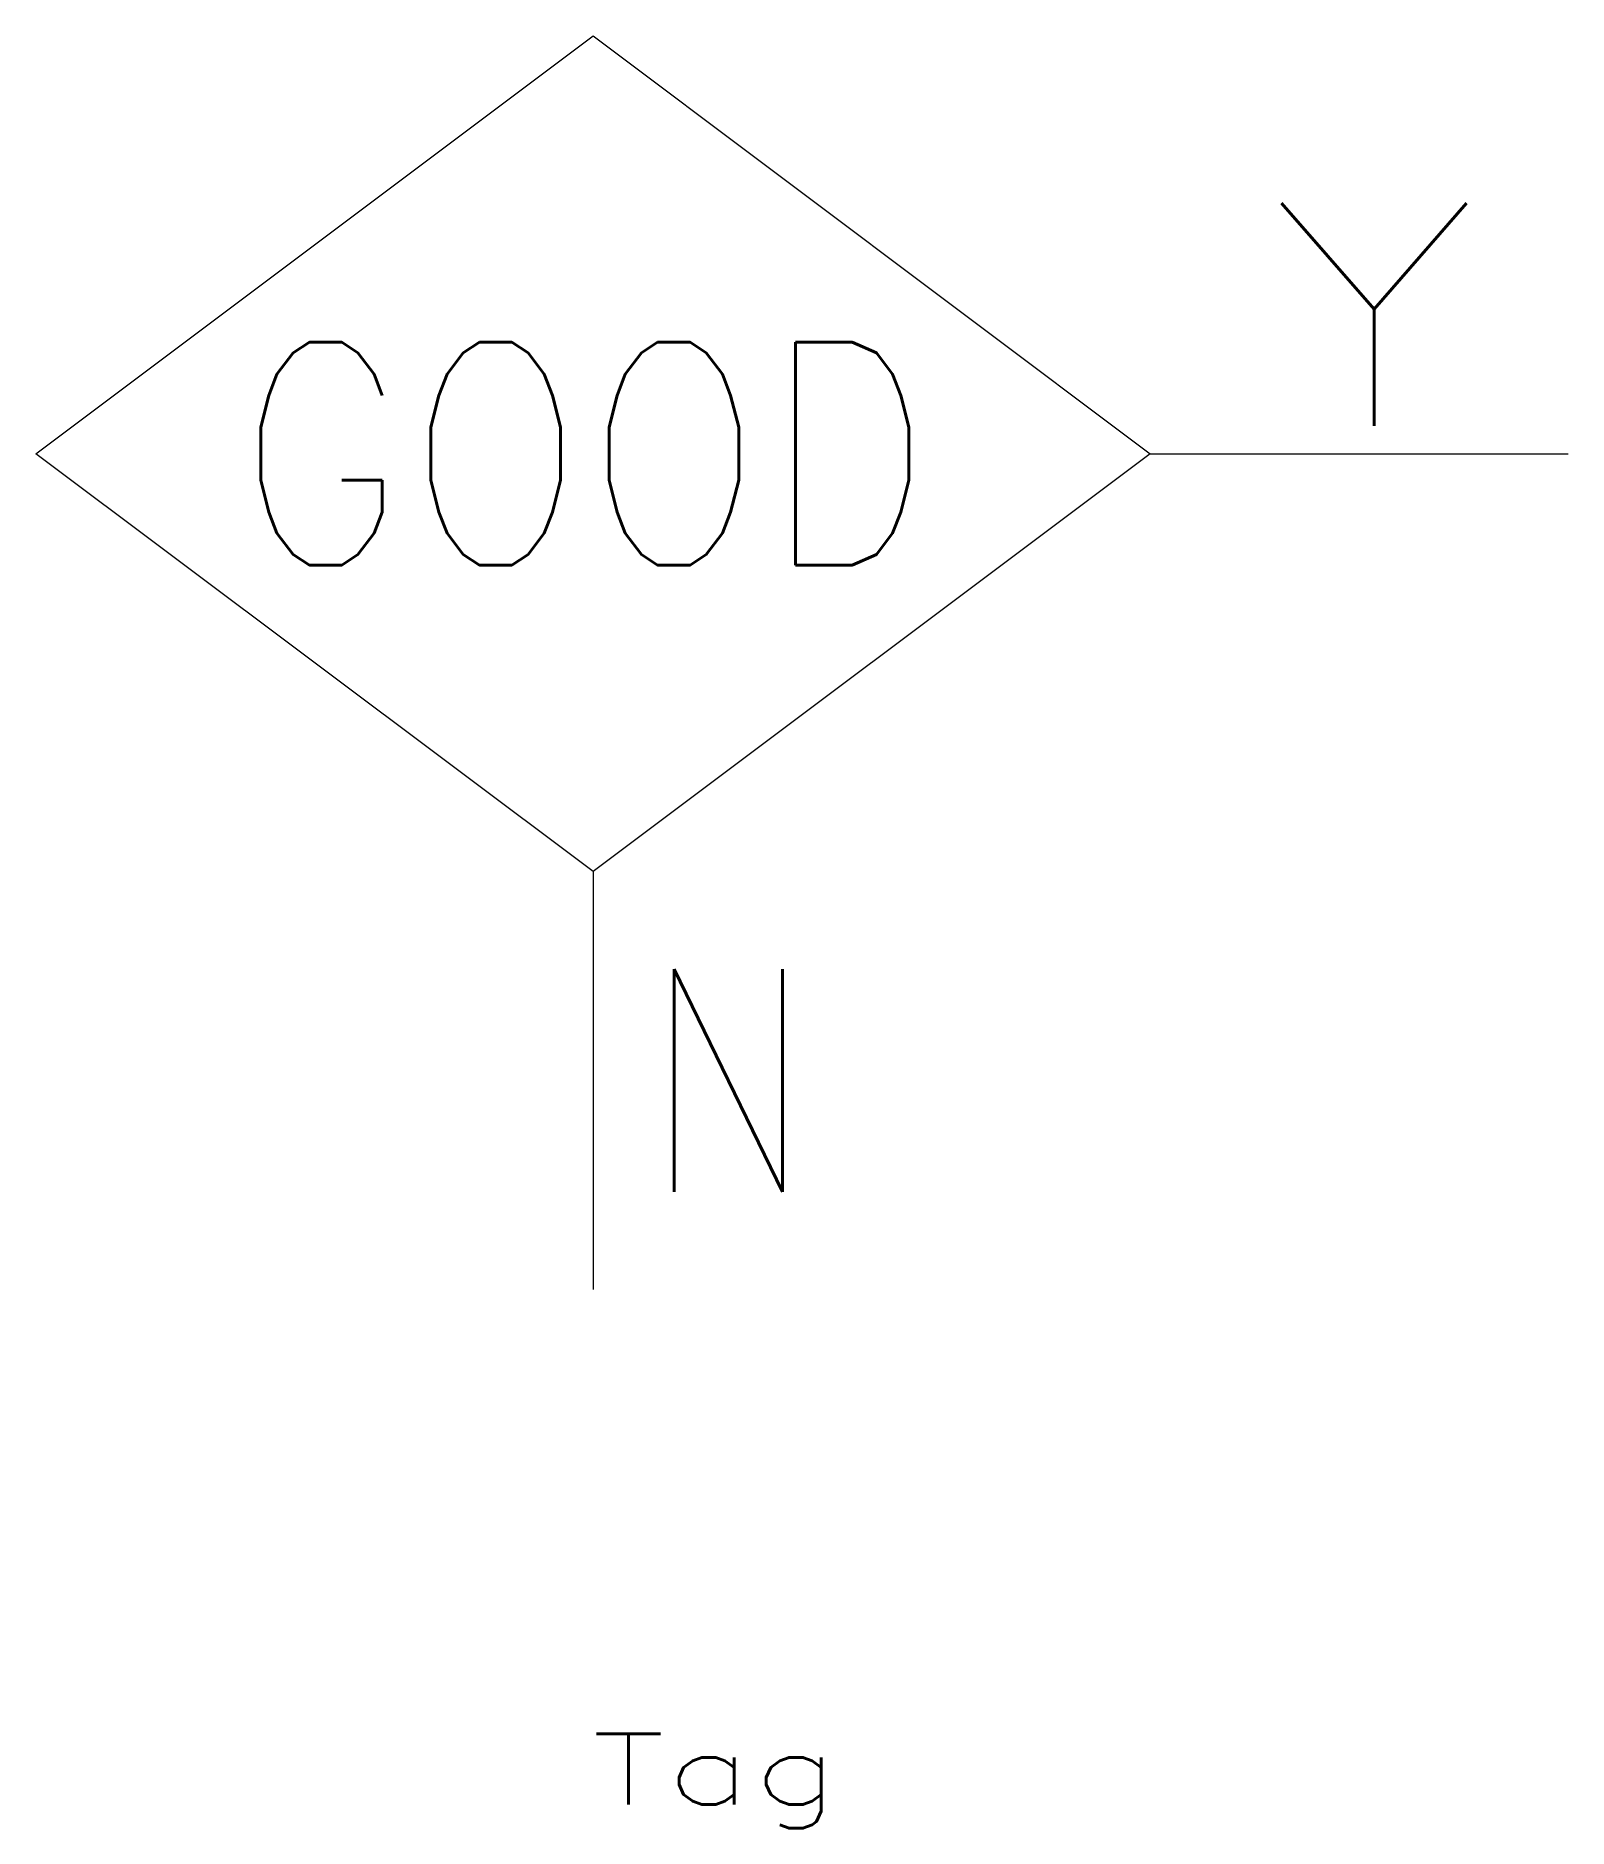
# Model space of a CAD drawing. Header units: inches. Extents: x -7.2 to 14.8, y -21.5 to 4.3.
import ezdxf
from ezdxf.enums import TextEntityAlignment as Align

# ---------------------------------------------------------------- set-up
doc = ezdxf.new("R2010")
doc.units = ezdxf.units.IN
doc.header["$MEASUREMENT"] = 0
doc.layers.get('0').update_dxf_attribs({"lineweight": 0})
doc.styles.add('STANDARD0', font='TXT.SHX')
doc.styles.add('STANDARD1', font='TXT.SHX')

msp = doc.modelspace()

# ---------------------------------------------------------------- linework, layer by layer
at = {"color": 7}
for p, q in [((-7.25, -1.717), (0.75, 4.283)), ((0.75, 4.283), (8.75, -1.717)), ((0.75, -7.717), (-7.25, -1.717)), ((8.75, -1.717), (0.75, -7.717)), ((8.75, -1.717), (14.75, -1.717)), ((0.75, -7.717), (0.75, -13.717))]:
    msp.add_line(p, q, dxfattribs=at)

# ---------------------------------------------------------------- texts
at = {"color": 7, "linetype": 'Continuous'}
for s, height, style, width, p, p2 in [('Y', 3.2, 'STANDARD0', 1.088889, (10.47, -1.317), (13.457, -1.317)), ('GOOD', 3.2, 'STANDARD0', 0.763223, (-4.37, -3.317), (5.632, -3.317)), ('N', 3.2, 'STANDARD0', 0.728926, (1.47, -12.317), (3.914, -12.317)), ('Tag', 1.016, 'STANDARD1', 1.361111, (0.733, -21.113), (4.289, -21.113))]:
    msp.add_text(s, height=height, dxfattribs=dict(at, style=style, width=width)).set_placement(p, p2, align=Align.FIT)

doc.saveas('drawing.dxf')
